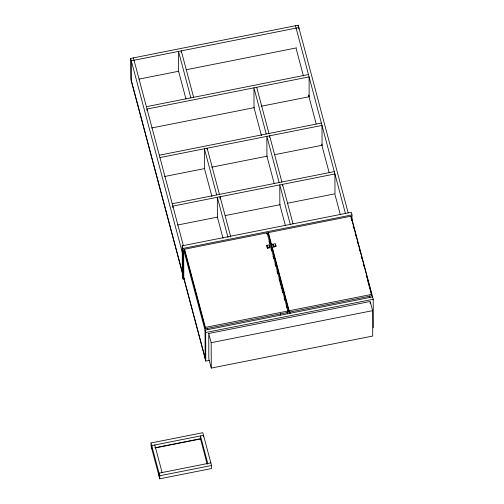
<?xml version="1.0" encoding="UTF-8"?>
<svg xmlns="http://www.w3.org/2000/svg" width="504" height="504" viewBox="0 0 504 504"><rect width="100%" height="100%" fill="white"/><g stroke="black" fill="none" stroke-linecap="round" stroke-linejoin="round"><path stroke-width="0.76" d="M182.694 274.302L130.744 79.065L130.668 58.432L298.217 25.2L348.144 212.839M139.091 79.103L178.466 71.291M186.19 69.76L296.598 47.861M146.393 106.684L308.454 74.542M151.729 127.966L254.369 107.61M261.311 106.231L309.16 96.743L309.084 76.898L147.023 109.04L147.029 110.571M159.308 155.213L321.369 123.07M159.938 157.576L321.999 125.433L322.075 145.278L274.226 154.766M164.638 176.501L204.769 168.538M211.718 167.164L267.277 156.145M172.223 203.748L334.284 171.606M177.553 225.03L217.684 217.073M225.401 215.542L280.192 204.674M287.141 203.301L334.984 193.807L334.914 173.968L172.853 206.111L172.853 207.635M184.577 278.687L183.034 278.995L182.341 276.368L182.227 245.813L351.294 212.279L351.994 214.906L352.012 219.605M183.034 278.995L182.927 248.434L351.994 214.906M184.571 249.215L267.126 232.842L287.929 311.018L287.935 312.448L205.38 328.816L184.577 250.639L184.571 249.215L205.374 327.392L205.38 328.816M268.349 232.596L350.904 216.222L371.7 294.399L371.706 295.829L289.151 312.203L268.355 234.026L268.349 232.596L289.151 310.773L289.151 312.203M266.78 233.39L268.147 233.119M266.818 245.366L269.256 244.881L269.816 246.979L269.816 247.773L267.385 248.258L266.818 245.366L267.385 248.258M272.91 244.157L275.348 243.671L275.909 245.769L275.909 246.563L273.477 247.048L272.91 244.157L273.477 247.048M267.378 247.464L269.816 246.979M273.47 246.254L275.909 245.769M205.374 327.392L287.929 311.018M289.151 310.773L371.7 294.399M372.595 296.919L205.052 330.145L205.159 358.722M209.645 360.316L205.783 361.084L205.676 332.508L373.225 299.281L351.238 216.644L351.244 218.188M208.732 333.49L370.182 301.468L372.626 310.653L372.721 336.048L211.271 368.071L208.826 358.892L208.732 333.49L211.176 342.676L211.271 368.071M211.176 342.676L372.626 310.653M151.024 442.972L202.81 432.703L211.535 465.494L211.548 468.531L159.762 478.8L151.036 446.009L151.024 442.972L159.749 475.763L159.762 478.8M154.778 447.785L200.472 438.719L207.213 464.279M155.541 447.873L200.479 438.965L200.466 435.929L207.793 463.472M210.842 462.867L159.056 473.143L159.062 476.179M159.749 475.763L211.535 465.494M351.105 218.415L351.716 220.689M353.128 226L353.732 228.281M355.15 233.591L355.755 235.872M357.166 241.183L357.771 243.457M359.188 248.774L359.793 251.049M361.204 256.36L361.809 258.64M363.226 263.951L363.831 266.232M366.257 275.335L366.862 277.616M367.668 280.652L369.287 286.726M369.69 288.238L371.303 294.311M369.451 295.949L369.854 297.461M295.476 25.742L345.404 213.381M308.687 94.972L309.16 96.743M321.76 144.094L322.075 145.278M296.157 48.661L303.433 76.01M308.687 95.76L316.166 123.864M321.829 145.139L329.106 172.488M334.965 194.519L340.219 214.269M256.687 87.293L268.972 133.465M281.887 181.994L269.602 135.828L269.608 137.353M293.007 223.789L282.517 184.357L282.524 185.882M266.232 134.007L253.947 87.835L254.022 107.68L261.475 135.683M279.147 182.542L266.862 136.37L266.937 156.208L274.182 183.462M290.266 224.337L279.777 184.899L279.846 204.744L285.296 225.219M275.354 244.465L275.909 246.563M289.794 311.749L290.197 313.261M268.953 241.101L269.558 243.375M270.969 248.686L271.574 250.967M272.992 256.278L273.596 258.558M275.008 263.869L275.612 266.144M277.03 271.461L277.635 273.735M279.046 279.052L279.657 281.327M280.06 282.845L280.665 285.119M281.068 286.637L281.673 288.918M282.076 290.436L282.681 292.711M284.099 298.022L284.703 300.302M286.114 305.613L286.726 307.894M287.532 310.93L287.935 312.448M287.047 312.291L287.45 313.803M269.445 246.374L269.816 247.773M280.3 313.526L280.703 315.044M193.612 97.316L181.257 50.885L181.264 52.41M219.442 194.38L207.157 148.214L207.163 149.738M230.763 236.937L220.065 196.743L220.078 199.036M190.871 97.858L178.517 51.427L178.586 71.272L185.963 98.979M216.695 194.928L204.41 148.756L204.485 168.594L211.938 196.604M228.022 237.478L217.325 197.284L217.4 217.129L223.052 238.361M207.39 328.091L207.793 329.603M133.409 57.884L183.336 245.524M205.676 332.508L183.689 249.871L183.796 278.447L205.783 361.084M182.227 245.813L182.927 248.434M130.668 58.432L182.618 253.663M131.374 80.634L182.694 273.508M183.796 277.654L205.153 357.928M154.772 444.988L162.099 472.538M373.225 299.281L373.332 327.852M370.188 302.243L370.194 303.78M298.847 29.087L298.841 27.562L131.298 60.789L131.374 81.427M298.217 25.2L298.223 26.731M269.256 244.881L269.262 245.675M267.126 232.842L267.133 234.266M203.515 436.842L203.509 435.324L151.723 445.593L151.736 448.629"/></g></svg>
